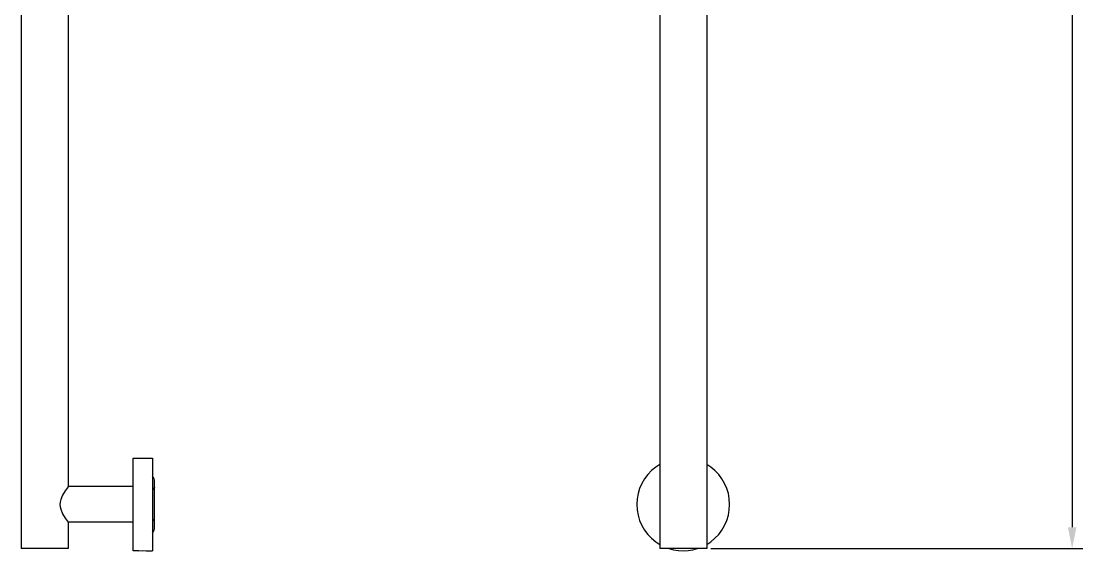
# Model space of a CAD drawing. Header units: millimetres. Extents: x 1 to 7.4, y 2.27 to 9.98.
# Drawn here: x 1.09 to 7.4, y 2.27 to 5.42 of the extents above; entities that cross this region are included whole.
import ezdxf

# ---------------------------------------------------------------- set-up
doc = ezdxf.new("R2010")
doc.units = ezdxf.units.MM
doc.layers.add('PDF_솔리드 채우기', color=7, linetype='Continuous')
doc.layers.add('PDF_형상', color=7, linetype='Continuous')

msp = doc.modelspace()

# ---------------------------------------------------------------- linework, layer by layer
at = {"layer": 'PDF_솔리드 채우기', "lineweight": 25, "transparency": 33554559}
msp.add_solid([(7.3383, 2.2878), (7.3642, 2.4144), (7.3133, 2.4144)], dxfattribs=at)
at = {"layer": 'PDF_형상', "lineweight": 25}
for points in [[(7.3383, 9.5194), (7.3383, 2.4144)], [(1.0883, 6.0778), (1.0883, 2.2878)], [(1.3675, 6.0778), (1.3675, 2.6561)], [(5.165, 6.0311), (5.165, 2.2878), (4.8858, 2.2878)], [(4.8858, 6.0311), (4.8858, 2.2878)], [(1.7533, 2.2744), (1.7533, 2.8261), (1.87, 2.8261)], [(1.87, 2.8261), (1.87, 2.2744)], [(1.88, 2.6944), (1.8792, 2.7028), (1.8758, 2.7111), (1.87, 2.7178)], [(1.3667, 2.6553), (1.35, 2.6319), (1.3342, 2.6061), (1.3233, 2.5794), (1.3192, 2.5644), (1.3183, 2.5503)], [(1.3675, 2.6561), (1.3667, 2.6553), (1.3675, 2.6561)], [(1.7533, 2.6561), (1.3675, 2.6561)], [(1.87, 2.7061), (1.8775, 2.7061)], [(1.88, 2.6536), (1.8792, 2.6461), (1.8783, 2.6428), (1.8758, 2.6403)], [(1.88, 2.4061), (1.88, 2.6944)], [(1.87, 2.6461), (1.8792, 2.6461)], [(1.87, 2.6403), (1.8758, 2.6403)], [(1.87, 2.6394), (1.8733, 2.6403), (1.8758, 2.6403)], [(1.3183, 2.5503), (1.3192, 2.5353), (1.3233, 2.5211), (1.3342, 2.4936), (1.35, 2.4686), (1.3667, 2.4444)], [(1.88, 2.5336), (1.88, 2.5661)], [(1.3667, 2.4444), (1.3675, 2.4444), (1.3667, 2.4444)], [(1.7533, 2.4444), (1.3675, 2.4444)], [(1.3675, 2.4444), (1.3675, 2.2878)], [(1.8758, 2.4594), (1.8733, 2.4603), (1.87, 2.4611)], [(1.8792, 2.4536), (1.8783, 2.4569), (1.8758, 2.4594), (1.87, 2.4594)], [(1.8792, 2.4536), (1.87, 2.4536)], [(1.87, 2.3819), (1.8758, 2.3886), (1.8792, 2.3969), (1.88, 2.4061)], [(1.88, 2.4469), (1.8792, 2.4536)], [(1.87, 2.3969), (1.8792, 2.3969)], [(1.87, 2.3886), (1.8758, 2.3886)], [(1.3675, 2.2878), (1.0883, 2.2878)], [(1.7858, 2.2744), (1.7533, 2.2744)], [(1.7858, 2.2744), (1.8092, 2.2753), (1.8317, 2.2744), (1.8325, 2.2744)], [(1.8325, 2.2744), (1.87, 2.2744)], [(4.94, 2.2878), (4.9683, 2.2803), (4.9967, 2.2753), (5.025, 2.2744), (5.0542, 2.2753), (5.0825, 2.2803), (5.1108, 2.2878)], [(5.19, 2.2878), (7.4017, 2.2878)]]:
    msp.add_lwpolyline(points, dxfattribs=at)
for points in [[(4.8858, 2.7878), (4.8617, 2.7719, 0.506285), (4.8617, 2.3278), (4.8858, 2.3119)], [(5.165, 2.3119), (5.1892, 2.3278, 0.505042), (5.1892, 2.7719), (5.165, 2.7878)]]:
    msp.add_lwpolyline(points, format="xyb", dxfattribs=at)

doc.saveas('drawing.dxf')
